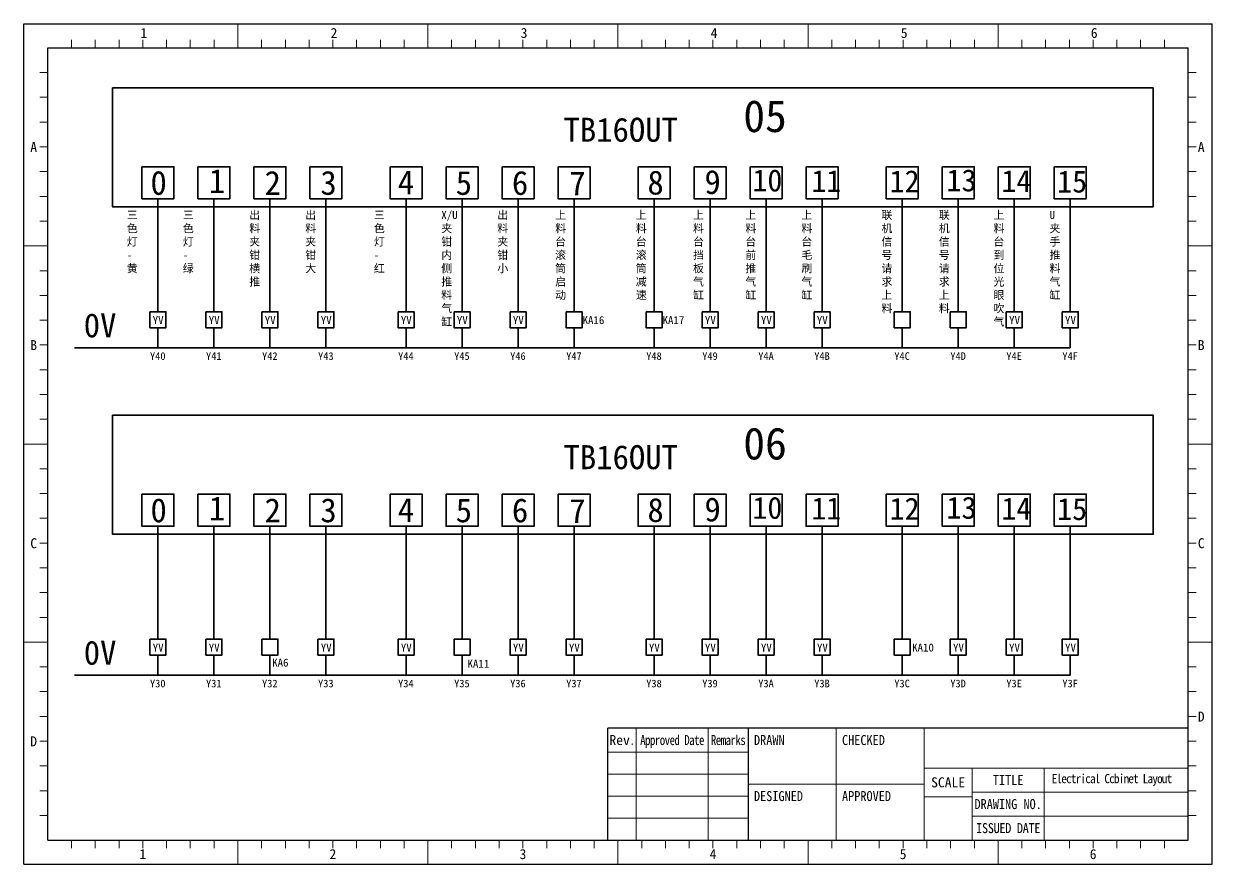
# Model space of a CAD drawing. Header units: millimetres. Extents: x 26 to 3546, y -73 to 3113.
# Drawn here: x 3248.8 to 3545.8, y 386.9 to 596.9 of the extents above; entities that cross this region are included whole.
import ezdxf

# ---------------------------------------------------------------- set-up
doc = ezdxf.new("R2010")
doc.units = ezdxf.units.MM
doc.header["$PDSIZE"] = -5
doc.layers.get('0').update_dxf_attribs({"lineweight": 35})
doc.layers.add('图框', color=7, linetype='Continuous', lineweight=30)
doc.layers.add('细实线层', color=7, linetype='Continuous', lineweight=18)
doc.styles.add('GG', font='')
doc.styles.add('SLDTEXTSTYLE0', font='', dxfattribs={"width": 0.7})
doc.styles.add('样式 1', font='')
doc.styles.get('GG').set_extended_font_data('宋体')
doc.styles.get('SLDTEXTSTYLE0').set_extended_font_data('宋体')
doc.styles.get('样式 1').set_extended_font_data('宋体')

msp = doc.modelspace()

# ---------------------------------------------------------------- linework, layer by layer
at = {"color": 0}
for p, q in [((3282.29, 553.14), (3282.29, 524.91)), ((3296.29, 553.14), (3296.29, 524.91)), ((3310.29, 553.14), (3310.29, 524.91)), ((3324.29, 553.14), (3324.29, 524.91)), ((3344.3, 553.14), (3344.3, 524.91)), ((3358.3, 553.14), (3358.3, 524.91)), ((3372.3, 553.14), (3372.3, 524.91)), ((3386.3, 553.14), (3386.3, 524.91)), ((3406.29, 553.14), (3406.29, 524.91)), ((3420.29, 553.14), (3420.29, 524.91)), ((3434.29, 553.14), (3434.29, 524.91)), ((3448.29, 553.14), (3448.29, 524.91)), ((3468.29, 553.14), (3468.29, 524.91)), ((3482.29, 553.14), (3482.29, 524.91)), ((3496.29, 553.14), (3496.29, 524.91)), ((3510.29, 553.14), (3510.29, 524.91)), ((3282.29, 520.91), (3282.29, 515.91)), ((3296.29, 520.91), (3296.29, 515.91)), ((3310.29, 520.91), (3310.29, 515.91)), ((3324.29, 520.91), (3324.29, 515.91)), ((3344.3, 520.91), (3344.3, 515.91)), ((3358.3, 520.91), (3358.3, 515.91)), ((3372.3, 520.91), (3372.3, 515.91)), ((3386.3, 520.91), (3386.3, 515.91)), ((3406.29, 520.91), (3406.29, 515.91)), ((3420.29, 520.91), (3420.29, 515.91)), ((3434.29, 520.91), (3434.29, 515.91)), ((3448.29, 520.91), (3448.29, 515.91)), ((3468.29, 520.91), (3468.29, 515.91)), ((3482.29, 520.91), (3482.29, 515.91)), ((3496.29, 520.91), (3496.29, 515.91)), ((3510.29, 520.91), (3510.29, 515.91)), ((3510.29, 515.91), (3261.43, 515.91)), ((3282.29, 471.32), (3282.29, 443.09)), ((3296.29, 471.32), (3296.29, 443.09)), ((3310.29, 471.32), (3310.29, 443.09)), ((3324.29, 471.32), (3324.29, 443.09)), ((3344.3, 471.32), (3344.3, 443.09)), ((3358.3, 471.32), (3358.3, 443.09)), ((3372.3, 471.32), (3372.3, 443.09)), ((3386.3, 471.32), (3386.3, 443.09)), ((3406.29, 471.32), (3406.29, 443.09)), ((3420.29, 471.32), (3420.29, 443.09)), ((3434.29, 471.32), (3434.29, 443.09)), ((3448.29, 471.32), (3448.29, 443.09)), ((3468.29, 471.32), (3468.29, 443.09)), ((3482.29, 471.32), (3482.29, 443.09)), ((3496.29, 471.32), (3496.29, 443.09)), ((3510.29, 471.32), (3510.29, 443.09)), ((3282.29, 439.09), (3282.29, 434.09)), ((3296.29, 439.09), (3296.29, 434.09)), ((3310.29, 439.09), (3310.29, 434.09)), ((3324.29, 439.09), (3324.29, 434.09)), ((3344.3, 439.09), (3344.3, 434.09)), ((3358.3, 439.09), (3358.3, 434.09)), ((3372.3, 439.09), (3372.3, 434.09)), ((3386.3, 439.09), (3386.3, 434.09)), ((3406.29, 439.09), (3406.29, 434.09)), ((3420.29, 439.09), (3420.29, 434.09)), ((3434.29, 439.09), (3434.29, 434.09)), ((3448.29, 439.09), (3448.29, 434.09)), ((3468.29, 439.09), (3468.29, 434.09)), ((3482.29, 439.09), (3482.29, 434.09)), ((3496.29, 439.09), (3496.29, 434.09)), ((3510.29, 439.09), (3510.29, 434.09)), ((3510.29, 434.09), (3261.43, 434.09))]:
    msp.add_line(p, q, dxfattribs=at)
for points in [[(3270.94, 580.83), (3531.03, 580.83), (3531.03, 551.13), (3270.94, 551.13)], [(3278.29, 561.14), (3286.29, 561.14), (3286.29, 553.14), (3278.29, 553.14)], [(3292.29, 561.14), (3300.29, 561.14), (3300.29, 553.14), (3292.29, 553.14)], [(3306.29, 561.14), (3314.29, 561.14), (3314.29, 553.14), (3306.29, 553.14)], [(3320.29, 561.14), (3328.29, 561.14), (3328.29, 553.14), (3320.29, 553.14)], [(3340.3, 561.14), (3348.3, 561.14), (3348.3, 553.14), (3340.3, 553.14)], [(3354.3, 561.14), (3362.3, 561.14), (3362.3, 553.14), (3354.3, 553.14)], [(3368.3, 561.14), (3376.3, 561.14), (3376.3, 553.14), (3368.3, 553.14)], [(3382.3, 561.14), (3390.3, 561.14), (3390.3, 553.14), (3382.3, 553.14)], [(3402.29, 561.14), (3410.29, 561.14), (3410.29, 553.14), (3402.29, 553.14)], [(3416.29, 561.14), (3424.29, 561.14), (3424.29, 553.14), (3416.29, 553.14)], [(3430.29, 561.14), (3438.29, 561.14), (3438.29, 553.14), (3430.29, 553.14)], [(3444.29, 561.14), (3452.29, 561.14), (3452.29, 553.14), (3444.29, 553.14)], [(3464.29, 561.14), (3472.29, 561.14), (3472.29, 553.14), (3464.29, 553.14)], [(3478.29, 561.14), (3486.29, 561.14), (3486.29, 553.14), (3478.29, 553.14)], [(3492.29, 561.14), (3500.29, 561.14), (3500.29, 553.14), (3492.29, 553.14)], [(3506.29, 561.14), (3514.29, 561.14), (3514.29, 553.14), (3506.29, 553.14)], [(3280.29, 524.91), (3284.29, 524.91), (3284.29, 520.91), (3280.29, 520.91)], [(3294.29, 524.91), (3298.29, 524.91), (3298.29, 520.91), (3294.29, 520.91)], [(3308.29, 524.91), (3312.29, 524.91), (3312.29, 520.91), (3308.29, 520.91)], [(3322.29, 524.91), (3326.29, 524.91), (3326.29, 520.91), (3322.29, 520.91)], [(3342.3, 524.91), (3346.3, 524.91), (3346.3, 520.91), (3342.3, 520.91)], [(3356.3, 524.91), (3360.3, 524.91), (3360.3, 520.91), (3356.3, 520.91)], [(3370.3, 524.91), (3374.3, 524.91), (3374.3, 520.91), (3370.3, 520.91)], [(3384.3, 524.91), (3388.3, 524.91), (3388.3, 520.91), (3384.3, 520.91)], [(3404.29, 524.91), (3408.29, 524.91), (3408.29, 520.91), (3404.29, 520.91)], [(3418.29, 524.91), (3422.29, 524.91), (3422.29, 520.91), (3418.29, 520.91)], [(3432.29, 524.91), (3436.29, 524.91), (3436.29, 520.91), (3432.29, 520.91)], [(3446.29, 524.91), (3450.29, 524.91), (3450.29, 520.91), (3446.29, 520.91)], [(3466.29, 524.91), (3470.29, 524.91), (3470.29, 520.91), (3466.29, 520.91)], [(3480.29, 524.91), (3484.29, 524.91), (3484.29, 520.91), (3480.29, 520.91)], [(3494.29, 524.91), (3498.29, 524.91), (3498.29, 520.91), (3494.29, 520.91)], [(3508.29, 524.91), (3512.29, 524.91), (3512.29, 520.91), (3508.29, 520.91)], [(3270.94, 499.02), (3531.03, 499.02), (3531.03, 469.32), (3270.94, 469.32)], [(3278.29, 479.32), (3286.29, 479.32), (3286.29, 471.32), (3278.29, 471.32)], [(3292.29, 479.32), (3300.29, 479.32), (3300.29, 471.32), (3292.29, 471.32)], [(3306.29, 479.32), (3314.29, 479.32), (3314.29, 471.32), (3306.29, 471.32)], [(3320.29, 479.32), (3328.29, 479.32), (3328.29, 471.32), (3320.29, 471.32)], [(3340.3, 479.32), (3348.3, 479.32), (3348.3, 471.32), (3340.3, 471.32)], [(3354.3, 479.32), (3362.3, 479.32), (3362.3, 471.32), (3354.3, 471.32)], [(3368.3, 479.32), (3376.3, 479.32), (3376.3, 471.32), (3368.3, 471.32)], [(3382.3, 479.32), (3390.3, 479.32), (3390.3, 471.32), (3382.3, 471.32)], [(3402.29, 479.32), (3410.29, 479.32), (3410.29, 471.32), (3402.29, 471.32)], [(3416.29, 479.32), (3424.29, 479.32), (3424.29, 471.32), (3416.29, 471.32)], [(3430.29, 479.32), (3438.29, 479.32), (3438.29, 471.32), (3430.29, 471.32)], [(3444.29, 479.32), (3452.29, 479.32), (3452.29, 471.32), (3444.29, 471.32)], [(3464.29, 479.32), (3472.29, 479.32), (3472.29, 471.32), (3464.29, 471.32)], [(3478.29, 479.32), (3486.29, 479.32), (3486.29, 471.32), (3478.29, 471.32)], [(3492.29, 479.32), (3500.29, 479.32), (3500.29, 471.32), (3492.29, 471.32)], [(3506.29, 479.32), (3514.29, 479.32), (3514.29, 471.32), (3506.29, 471.32)], [(3280.29, 443.09), (3284.29, 443.09), (3284.29, 439.09), (3280.29, 439.09)], [(3294.29, 443.09), (3298.29, 443.09), (3298.29, 439.09), (3294.29, 439.09)], [(3308.29, 443.09), (3312.29, 443.09), (3312.29, 439.09), (3308.29, 439.09)], [(3322.29, 443.09), (3326.29, 443.09), (3326.29, 439.09), (3322.29, 439.09)], [(3342.3, 443.09), (3346.3, 443.09), (3346.3, 439.09), (3342.3, 439.09)], [(3356.3, 443.09), (3360.3, 443.09), (3360.3, 439.09), (3356.3, 439.09)], [(3370.3, 443.09), (3374.3, 443.09), (3374.3, 439.09), (3370.3, 439.09)], [(3384.3, 443.09), (3388.3, 443.09), (3388.3, 439.09), (3384.3, 439.09)], [(3404.29, 443.09), (3408.29, 443.09), (3408.29, 439.09), (3404.29, 439.09)], [(3418.29, 443.09), (3422.29, 443.09), (3422.29, 439.09), (3418.29, 439.09)], [(3432.29, 443.09), (3436.29, 443.09), (3436.29, 439.09), (3432.29, 439.09)], [(3446.29, 443.09), (3450.29, 443.09), (3450.29, 439.09), (3446.29, 439.09)], [(3466.29, 443.09), (3470.29, 443.09), (3470.29, 439.09), (3466.29, 439.09)], [(3480.29, 443.09), (3484.29, 443.09), (3484.29, 439.09), (3480.29, 439.09)], [(3494.29, 443.09), (3498.29, 443.09), (3498.29, 439.09), (3494.29, 439.09)], [(3508.29, 443.09), (3512.29, 443.09), (3512.29, 439.09), (3508.29, 439.09)]]:
    msp.add_lwpolyline(points, close=True, dxfattribs=at)
at = {"layer": '图框', "color": 0}
for p, q in [((3248.77, 386.85), (3248.77, 596.85)), ((3248.77, 596.85), (3545.77, 596.85)), ((3545.76, 386.85), (3545.76, 596.85)), ((3545.77, 386.85), (3545.77, 596.85)), ((3254.77, 392.85), (3254.77, 590.85)), ((3254.77, 590.85), (3539.76, 590.85)), ((3539.77, 392.85), (3539.76, 590.85)), ((3539.76, 392.85), (3539.76, 590.85)), ((3539.77, 420.85), (3394.77, 420.85)), ((3394.77, 392.85), (3394.77, 420.85)), ((3429.77, 420.85), (3429.77, 392.85)), ((3254.77, 392.85), (3539.77, 392.85)), ((3248.77, 386.85), (3545.77, 386.85))]:
    msp.add_line(p, q, dxfattribs=at)
at = {"layer": '图框', "color": 0, "lineweight": 15}
for p, q in [((3401.77, 420.85), (3401.77, 392.85)), ((3419.77, 420.85), (3419.77, 392.85)), ((3451.77, 420.85), (3451.77, 392.85)), ((3473.77, 420.85), (3473.77, 392.85)), ((3394.77, 414.85), (3429.77, 414.85)), ((3473.77, 410.85), (3539.77, 410.85)), ((3485.77, 410.85), (3485.77, 392.85)), ((3503.77, 410.85), (3503.77, 392.85)), ((3394.77, 409.35), (3429.77, 409.35)), ((3429.77, 406.85), (3473.77, 406.85)), ((3485.77, 404.85), (3539.77, 404.85)), ((3394.77, 403.85), (3429.77, 403.85)), ((3473.77, 403.71), (3485.77, 403.71)), ((3394.77, 398.35), (3429.77, 398.35)), ((3485.77, 398.85), (3539.77, 398.85)), ((3539.77, 392.85), (3394.77, 392.85))]:
    msp.add_line(p, q, dxfattribs=at)
at = {"layer": '细实线层', "color": 0}
for p, q in [((3302.27, 590.85), (3302.27, 596.85)), ((3349.77, 590.85), (3349.77, 596.85)), ((3397.26, 590.85), (3397.26, 596.85)), ((3444.76, 590.85), (3444.76, 596.85)), ((3492.26, 590.85), (3492.26, 596.85)), ((3260.71, 590.85), (3260.71, 592.85)), ((3266.64, 590.85), (3266.64, 592.85)), ((3272.58, 590.85), (3272.58, 592.85)), ((3278.52, 590.85), (3278.52, 592.85)), ((3284.46, 590.85), (3284.46, 592.85)), ((3290.39, 590.85), (3290.39, 592.85)), ((3296.33, 590.85), (3296.33, 592.85)), ((3308.21, 590.85), (3308.21, 592.85)), ((3314.14, 590.85), (3314.14, 592.85)), ((3320.08, 590.85), (3320.08, 592.85)), ((3326.02, 590.85), (3326.02, 592.85)), ((3326.02, 590.85), (3326.02, 592.85)), ((3331.95, 590.85), (3331.95, 592.85)), ((3337.89, 590.85), (3337.89, 592.85)), ((3343.83, 590.85), (3343.83, 592.85)), ((3355.7, 590.85), (3355.7, 592.85)), ((3361.64, 590.85), (3361.64, 592.85)), ((3367.58, 590.85), (3367.58, 592.85)), ((3373.52, 590.85), (3373.52, 592.85)), ((3379.45, 590.85), (3379.45, 592.85)), ((3385.39, 590.85), (3385.39, 592.85)), ((3391.33, 590.85), (3391.33, 592.85)), ((3391.33, 590.85), (3391.33, 592.85)), ((3403.2, 590.85), (3403.2, 592.85)), ((3409.14, 590.85), (3409.14, 592.85)), ((3415.08, 590.85), (3415.08, 592.85)), ((3421.01, 590.85), (3421.01, 592.85)), ((3426.95, 590.85), (3426.95, 592.85)), ((3432.89, 590.85), (3432.89, 592.85)), ((3438.83, 590.85), (3438.83, 592.85)), ((3450.7, 590.85), (3450.7, 592.85)), ((3456.64, 590.85), (3456.64, 592.85)), ((3456.64, 590.85), (3456.64, 592.85)), ((3462.57, 590.85), (3462.57, 592.85)), ((3468.51, 590.85), (3468.51, 592.85)), ((3474.45, 590.85), (3474.45, 592.85)), ((3480.39, 590.85), (3480.39, 592.85)), ((3486.32, 590.85), (3486.32, 592.85)), ((3498.2, 590.85), (3498.2, 592.85)), ((3504.14, 590.85), (3504.14, 592.85)), ((3510.07, 590.85), (3510.07, 592.85)), ((3516.01, 590.85), (3516.01, 592.85)), ((3521.95, 590.85), (3521.95, 592.85)), ((3521.95, 590.85), (3521.95, 592.85)), ((3527.88, 590.85), (3527.88, 592.85)), ((3533.82, 590.85), (3533.82, 592.85)), ((3254.77, 584.66), (3252.77, 584.66)), ((3539.76, 584.66), (3541.76, 584.66)), ((3254.77, 578.48), (3252.77, 578.48)), ((3539.76, 578.48), (3541.76, 578.48)), ((3254.77, 572.29), (3252.77, 572.29)), ((3539.76, 572.29), (3541.76, 572.29)), ((3254.77, 566.1), (3252.77, 566.1)), ((3254.77, 566.1), (3252.77, 566.1)), ((3539.76, 566.1), (3541.76, 566.1)), ((3539.76, 566.1), (3541.76, 566.1)), ((3254.77, 559.91), (3252.77, 559.91)), ((3539.76, 559.91), (3541.76, 559.91)), ((3254.77, 553.73), (3252.77, 553.73)), ((3539.76, 553.73), (3541.76, 553.73)), ((3254.77, 547.54), (3252.77, 547.54)), ((3539.76, 547.54), (3541.76, 547.54)), ((3254.77, 541.35), (3248.77, 541.35)), ((3539.76, 541.35), (3545.76, 541.35)), ((3254.77, 535.16), (3252.77, 535.16)), ((3539.76, 535.16), (3541.76, 535.16)), ((3254.77, 528.98), (3252.77, 528.98)), ((3539.76, 528.98), (3541.76, 528.98)), ((3254.77, 522.79), (3252.77, 522.79)), ((3539.76, 522.79), (3541.76, 522.79)), ((3254.77, 516.6), (3252.77, 516.6)), ((3539.76, 516.6), (3541.76, 516.6)), ((3254.77, 510.41), (3252.77, 510.41)), ((3254.77, 510.41), (3252.77, 510.41)), ((3539.76, 510.41), (3541.76, 510.41)), ((3539.76, 510.41), (3541.76, 510.41)), ((3254.77, 504.23), (3252.77, 504.23)), ((3539.76, 504.23), (3541.76, 504.23)), ((3254.77, 498.04), (3252.77, 498.04)), ((3539.76, 498.04), (3541.76, 498.04)), ((3254.77, 491.85), (3248.77, 491.85)), ((3539.76, 491.85), (3545.76, 491.85)), ((3254.77, 485.66), (3252.77, 485.66)), ((3539.76, 485.66), (3541.76, 485.66)), ((3254.77, 479.48), (3252.77, 479.48)), ((3539.76, 479.48), (3541.76, 479.48)), ((3254.77, 473.29), (3252.77, 473.29)), ((3539.76, 473.29), (3541.76, 473.29)), ((3254.77, 467.1), (3252.77, 467.1)), ((3539.76, 467.1), (3541.76, 467.1)), ((3254.77, 460.91), (3252.77, 460.91)), ((3539.76, 460.91), (3541.76, 460.91)), ((3254.77, 454.73), (3252.77, 454.73)), ((3254.77, 454.73), (3252.77, 454.73)), ((3539.76, 454.73), (3541.76, 454.73)), ((3539.76, 454.73), (3541.76, 454.73)), ((3254.77, 448.54), (3252.77, 448.54)), ((3539.76, 448.54), (3541.76, 448.54)), ((3254.77, 442.35), (3248.77, 442.35)), ((3539.76, 442.35), (3545.76, 442.35)), ((3254.77, 436.16), (3252.77, 436.16)), ((3539.76, 436.16), (3541.76, 436.16)), ((3254.77, 429.98), (3252.77, 429.98)), ((3539.76, 429.98), (3541.76, 429.98)), ((3254.77, 423.79), (3252.77, 423.79)), ((3539.76, 423.79), (3541.76, 423.79)), ((3254.77, 417.6), (3252.77, 417.6)), ((3539.76, 417.6), (3541.76, 417.6)), ((3254.77, 411.41), (3252.77, 411.41)), ((3539.76, 411.41), (3541.76, 411.41)), ((3254.77, 405.23), (3252.77, 405.23)), ((3539.76, 405.23), (3541.76, 405.23)), ((3254.77, 399.04), (3252.77, 399.04)), ((3539.76, 399.04), (3541.76, 399.04)), ((3260.71, 392.85), (3260.71, 390.85)), ((3266.64, 392.85), (3266.64, 390.85)), ((3272.58, 392.85), (3272.58, 390.85)), ((3278.52, 392.85), (3278.52, 390.85)), ((3284.46, 392.85), (3284.46, 390.85)), ((3290.39, 392.85), (3290.39, 390.85)), ((3296.33, 392.85), (3296.33, 390.85)), ((3302.27, 392.85), (3302.27, 386.85)), ((3308.21, 392.85), (3308.21, 390.85)), ((3314.14, 392.85), (3314.14, 390.85)), ((3320.08, 392.85), (3320.08, 390.85)), ((3326.02, 392.85), (3326.02, 390.85)), ((3326.02, 392.85), (3326.02, 390.85)), ((3331.95, 392.85), (3331.95, 390.85)), ((3337.89, 392.85), (3337.89, 390.85)), ((3343.83, 392.85), (3343.83, 390.85)), ((3349.77, 392.85), (3349.77, 386.85)), ((3355.7, 392.85), (3355.7, 390.85)), ((3361.64, 392.85), (3361.64, 390.85)), ((3367.58, 392.85), (3367.58, 390.85)), ((3373.52, 392.85), (3373.52, 390.85)), ((3379.45, 392.85), (3379.45, 390.85)), ((3385.39, 392.85), (3385.39, 390.85)), ((3391.33, 392.85), (3391.33, 390.85)), ((3391.33, 392.85), (3391.33, 390.85)), ((3397.26, 392.85), (3397.26, 386.85)), ((3403.2, 392.85), (3403.2, 390.85)), ((3409.14, 392.85), (3409.14, 390.85)), ((3415.08, 392.85), (3415.08, 390.85)), ((3421.01, 392.85), (3421.01, 390.85)), ((3426.95, 392.85), (3426.95, 390.85)), ((3432.89, 392.85), (3432.89, 390.85)), ((3438.83, 392.85), (3438.83, 390.85)), ((3444.76, 392.85), (3444.76, 386.85)), ((3450.7, 392.85), (3450.7, 390.85)), ((3456.64, 392.85), (3456.64, 390.85)), ((3456.64, 392.85), (3456.64, 390.85)), ((3462.57, 392.85), (3462.57, 390.85)), ((3468.51, 392.85), (3468.51, 390.85)), ((3474.45, 392.85), (3474.45, 390.85)), ((3480.39, 392.85), (3480.39, 390.85)), ((3486.32, 392.85), (3486.32, 390.85)), ((3492.26, 392.85), (3492.26, 386.85)), ((3498.2, 392.85), (3498.2, 390.85)), ((3504.14, 392.85), (3504.14, 390.85)), ((3510.07, 392.85), (3510.07, 390.85)), ((3516.01, 392.85), (3516.01, 390.85)), ((3521.95, 392.85), (3521.95, 390.85)), ((3521.95, 392.85), (3521.95, 390.85)), ((3527.88, 392.85), (3527.88, 390.85)), ((3533.82, 392.85), (3533.82, 390.85))]:
    msp.add_line(p, q, dxfattribs=at)
for p in [(3254.77, 584.66), (3539.76, 584.66), (3254.77, 578.48), (3539.76, 578.48), (3254.77, 572.29), (3539.76, 572.29), (3254.77, 566.1), (3539.76, 566.1), (3254.77, 559.91), (3539.76, 559.91), (3254.77, 553.73), (3539.76, 553.73), (3254.77, 547.54), (3539.76, 547.54), (3254.77, 541.35), (3539.76, 541.35), (3254.77, 535.16), (3539.76, 535.16), (3254.77, 528.98), (3539.76, 528.98), (3254.77, 522.79), (3539.76, 522.79), (3254.77, 516.6), (3539.76, 516.6), (3254.77, 510.41), (3539.76, 510.41), (3254.77, 504.23), (3539.76, 504.23), (3254.77, 498.04), (3539.76, 498.04), (3254.77, 491.85), (3539.76, 491.85), (3254.77, 485.66), (3539.76, 485.66), (3254.77, 479.48), (3539.76, 479.48), (3254.77, 473.29), (3539.76, 473.29), (3254.77, 467.1), (3539.76, 467.1), (3254.77, 460.91), (3539.76, 460.91), (3254.77, 454.73), (3539.76, 454.73), (3254.77, 448.54), (3539.76, 448.54), (3254.77, 442.35), (3539.76, 442.35), (3254.77, 436.16), (3539.76, 436.16), (3254.77, 429.98), (3539.76, 429.98), (3254.77, 423.79), (3539.76, 423.79), (3254.77, 417.6), (3539.76, 417.6), (3254.77, 411.41), (3539.76, 411.41), (3254.77, 405.23), (3539.76, 405.23), (3254.77, 399.04), (3539.76, 399.04)]:
    msp.add_point(p, dxfattribs=at)

# ---------------------------------------------------------------- texts
at = {"color": 0, "attachment_point": 1}
for s, insert, char_height, width, style in [('05', (3428.58, 577.79), 8, 22.5454, '样式 1'), ('TB16OUT', (3383.67, 573.37), 6, 22.5454, '样式 1'), ('0', (3280.44, 560.11), 6, 6.0556, '样式 1'), ('1', (3295.01, 560.56), 6, 6.0556, '样式 1'), ('2', (3308.95, 560.09), 6, 6.0556, '样式 1'), ('3', (3322.89, 560.11), 6, 6.0556, '样式 1'), ('4', (3342.24, 560.21), 6, 6.0556, '样式 1'), ('5', (3356.72, 560.1), 6, 6.0556, '样式 1'), ('6', (3370.76, 560.09), 6, 6.0556, '样式 1'), ('7', (3385.11, 559.96), 6, 6.0556, '样式 1'), ('8', (3404.63, 560.18), 6, 6.0556, '样式 1'), ('9', (3418.88, 560.32), 6, 6.0556, '样式 1'), ('10', (3430.87, 560.47), 5.5, 6.0556, '样式 1'), ('11', (3445.58, 560.3), 5.5, 6.0556, '样式 1'), ('12', (3465.15, 560.26), 5.5, 6.0556, '样式 1'), ('13', (3479.37, 560.48), 5.5, 6.0556, '样式 1'), ('14', (3493.08, 560.3), 5.5, 6.0556, '样式 1'), ('15', (3507.03, 560.18), 5.5, 6.0556, '样式 1'), ('0V', (3263.76, 524.51), 6, 8.7024, '样式 1'), ('YV', (3280.99, 523.81), 2, 2.8645, '样式 1'), ('YV', (3294.99, 523.81), 2, 2.8645, '样式 1'), ('YV', (3308.99, 523.81), 2, 2.8645, '样式 1'), ('YV', (3322.99, 523.81), 2, 2.8645, '样式 1'), ('YV', (3343, 523.81), 2, 2.8645, '样式 1'), ('YV', (3357, 523.81), 2, 2.8645, '样式 1'), ('YV', (3371, 523.81), 2, 2.8645, '样式 1'), ('KA16', (3388.41, 523.81), 2, 2.8645, '样式 1'), ('KA17', (3408.4, 523.81), 2, 2.8645, '样式 1'), ('YV', (3418.99, 523.81), 2, 2.8645, '样式 1'), ('YV', (3432.99, 523.81), 2, 2.8645, '样式 1'), ('YV', (3446.96, 523.81), 2, 2.8645, '样式 1'), ('YV', (3495.02, 523.81), 2, 2.8645, '样式 1'), ('YV', (3508.98, 523.81), 2, 2.8645, '样式 1'), ('Y40', (3280.32, 514.77), 1.9, 5.8653, '样式 1'), ('Y41', (3294.32, 514.77), 1.9, 5.8653, '样式 1'), ('Y42', (3308.32, 514.77), 1.9, 5.8653, '样式 1'), ('Y43', (3322.32, 514.77), 1.9, 5.8653, '样式 1'), ('Y44', (3342.32, 514.77), 1.9, 5.8653, '样式 1'), ('Y45', (3356.32, 514.77), 1.9, 5.8653, '样式 1'), ('Y46', (3370.32, 514.77), 1.9, 5.8653, '样式 1'), ('Y47', (3384.32, 514.77), 1.9, 5.8653, '样式 1'), ('Y48', (3404.32, 514.77), 1.9, 5.8653, '样式 1'), ('Y49', (3418.32, 514.77), 1.9, 5.8653, '样式 1'), ('Y4A', (3432.32, 514.77), 1.9, 5.8653, '样式 1'), ('Y4B', (3446.32, 514.77), 1.9, 5.8653, '样式 1'), ('Y4C', (3466.32, 514.77), 1.9, 5.8653, '样式 1'), ('Y4D', (3480.32, 514.77), 1.9, 5.8653, '样式 1'), ('Y4E', (3494.32, 514.77), 1.9, 5.8653, '样式 1'), ('Y4F', (3508.32, 514.77), 1.9, 5.8653, '样式 1'), ('06', (3428.58, 495.98), 8, 22.5454, '样式 1'), ('TB16OUT', (3383.67, 491.56), 6, 22.5454, '样式 1'), ('0', (3280.44, 478.29), 6, 6.0556, '样式 1'), ('1', (3295.01, 478.75), 6, 6.0556, '样式 1'), ('2', (3308.95, 478.28), 6, 6.0556, '样式 1'), ('3', (3322.89, 478.29), 6, 6.0556, '样式 1'), ('4', (3342.24, 478.4), 6, 6.0556, '样式 1'), ('6', (3370.76, 478.27), 6, 6.0556, '样式 1'), ('8', (3404.63, 478.36), 6, 6.0556, '样式 1'), ('9', (3418.88, 478.51), 6, 6.0556, '样式 1'), ('10', (3430.87, 478.66), 5.5, 6.0556, '样式 1'), ('11', (3445.58, 478.49), 5.5, 6.0556, '样式 1'), ('12', (3465.15, 478.44), 5.5, 6.0556, '样式 1'), ('13', (3479.37, 478.67), 5.5, 6.0556, '样式 1'), ('14', (3493.08, 478.48), 5.5, 6.0556, '样式 1'), ('15', (3507.03, 478.36), 5.5, 6.0556, '样式 1'), ('5', (3356.72, 478.29), 6, 6.0556, '样式 1'), ('7', (3385.11, 478.15), 6, 6.0556, '样式 1'), ('0V', (3263.76, 442.7), 6, 8.7024, '样式 1'), ('YV', (3280.99, 441.99), 2, 2.8645, '样式 1'), ('YV', (3294.99, 441.99), 2, 2.8645, '样式 1'), ('YV', (3322.99, 441.99), 2, 2.8645, '样式 1'), ('YV', (3343, 441.99), 2, 2.8645, '样式 1'), ('YV', (3371, 441.99), 2, 2.8645, '样式 1'), ('YV', (3385, 441.99), 2, 2.8645, '样式 1'), ('YV', (3404.99, 441.99), 2, 2.8645, '样式 1'), ('YV', (3418.99, 441.99), 2, 2.8645, '样式 1'), ('YV', (3432.99, 441.99), 2, 2.8645, '样式 1'), ('YV', (3446.99, 441.99), 2, 2.8645, '样式 1'), ('KA10', (3470.77, 441.99), 2, 2.8645, '样式 1'), ('YV', (3480.99, 441.99), 2, 2.8645, '样式 1'), ('YV', (3494.99, 441.99), 2, 2.8645, '样式 1'), ('YV', (3508.99, 441.99), 2, 2.8645, '样式 1'), ('KA6', (3310.85, 438.23), 2, 2.8645, '样式 1'), ('KA11', (3359.66, 437.93), 2, 2.8645, '样式 1'), ('Y30', (3280.32, 432.96), 1.9, 5.8653, '样式 1'), ('Y31', (3294.32, 432.96), 1.9, 5.8653, '样式 1'), ('Y32', (3308.32, 432.96), 1.9, 5.8653, '样式 1'), ('Y33', (3322.32, 432.96), 1.9, 5.8653, '样式 1'), ('Y34', (3342.32, 432.96), 1.9, 5.8653, '样式 1'), ('Y35', (3356.32, 432.96), 1.9, 5.8653, '样式 1'), ('Y36', (3370.32, 432.96), 1.9, 5.8653, '样式 1'), ('Y37', (3384.32, 432.96), 1.9, 5.8653, '样式 1'), ('Y38', (3404.32, 432.96), 1.9, 5.8653, '样式 1'), ('Y39', (3418.32, 432.96), 1.9, 5.8653, '样式 1'), ('Y3A', (3432.32, 432.96), 1.9, 5.8653, '样式 1'), ('Y3B', (3446.32, 432.96), 1.9, 5.8653, '样式 1'), ('Y3C', (3466.32, 432.96), 1.9, 5.8653, '样式 1'), ('Y3D', (3480.32, 432.96), 1.9, 5.8653, '样式 1'), ('Y3E', (3494.32, 432.96), 1.9, 5.8653, '样式 1'), ('Y3F', (3508.32, 432.96), 1.9, 5.8653, '样式 1'), ('{\\W0.9;\\T0.85;Electrical Ccbinet Layout}', (3505.65, 409.4), 2.3, 61.5875, 'GG')]:
    msp.add_mtext(s, dxfattribs=dict(at, insert=insert, char_height=char_height, width=width, style=style))
at = {"color": 3, "char_height": 2, "width": 2.93, "attachment_point": 1, "style": '样式 1'}
for s, insert in [('三色灯-黄\\P', (3274.52, 550.07)), ('三色灯-绿\\P', (3288.52, 550.07)), ('出料夹钳横推\\P', (3305.11, 550.07)), ('出料夹钳大\\P', (3319.11, 550.07)), ('三色灯-红\\P', (3336.26, 550.07)), ('X/U夹钳内侧推料气缸\\P', (3353.11, 550.07)), ('出料夹钳小\\P', (3367.11, 550.07)), ('上料台滚筒启动\\P', (3381.57, 550.07)), ('上料台滚筒减速\\P', (3401.72, 550.07)), ('上料台挡板气缸\\P', (3416.02, 550.07)), ('上料台前推气缸\\P', (3429.11, 550.07)), ('上料台毛刷气缸\\P', (3443.11, 550.07)), ('联机信号请求上料\\P', (3463.11, 550.07)), ('联机信号请求上料\\P', (3477.44, 550.07)), ('上料台到位光眼吹气\\P', (3491.11, 550.07)), ('U夹手推料气缸\\P', (3505.11, 550.07))]:
    msp.add_mtext(s, dxfattribs=dict(at, insert=insert))
at = {"layer": '图框', "color": 0, "lineweight": 15, "char_height": 2.5, "style": 'SLDTEXTSTYLE0'}
for s, insert, width, attachment_point in [('{\\W1;1}', (3278.79, 595.81), 2.0278, 2), ('{\\W1;2}', (3326.29, 595.81), 2.75, 2), ('{\\W1;3}', (3373.79, 595.81), 2.6944, 2), ('{\\W1;4}', (3421.29, 595.81), 3.0556, 2), ('{\\W1;5}', (3468.78, 595.81), 2.6944, 2), ('{\\W1;6}', (3516.28, 595.81), 2.8333, 2), ('{\\W1;A}', (3251.25, 567.31), 3.3611, 2), ('{\\W1;A}', (3543.01, 567.31), 3.3611, 2), ('{\\W1;B}', (3251.25, 517.81), 3.1944, 2), ('{\\W1;B}', (3543.01, 517.81), 3.1944, 2), ('{\\W1;C}', (3251.25, 468.31), 3.0833, 2), ('{\\W1;C}', (3543.01, 468.31), 3.0833, 2), ('{\\W1;D}', (3543.01, 425), 3.1111, 2), ('{\\W1;D}', (3251.25, 418.81), 3.1111, 2), ('{\\W1;Rev\\W0.7;.}', (3398.27, 419.13), 11.3306, 2), ('{\\W0.8;\\T0.9;Approved Date}', (3410.77, 419.13), 33.1867, 2), ('{\\W0.8;\\T0.9;Remarks}', (3424.77, 419.13), 17.5822, 2), ('{\\W0.9;DRAWN}', (3431.25, 419.13), 15.775, 1), ('{\\W0.9;CHECKED}', (3453.25, 419.13), 21.975, 1), ('{\\W1;SCALE}', (3479.77, 408.56), 17.25, 2), ('{\\W0.9;TITLE}', (3494.77, 409.13), 15.625, 2), ('{\\W0.9;DESIGNED}', (3431.25, 405.13), 25.2, 1), ('{\\W0.9;APPROVED}', (3453.25, 405.13), 25.325, 1), ('{\\W0.9;DRAWING NO.}', (3494.77, 403.13), 33, 2), ('{\\W0.9;\\T0.95;ISSUED DATE}', (3494.77, 397.13), 32.8, 2), ('{\\W1;1}', (3278.52, 390.63), 2.0278, 2), ('{\\W1;2}', (3326.02, 390.63), 2.75, 2), ('{\\W1;3}', (3373.52, 390.63), 2.6944, 2), ('{\\W1;4}', (3421.01, 390.63), 3.0556, 2), ('{\\W1;5}', (3468.51, 390.63), 2.6944, 2), ('{\\W1;6}', (3516.01, 390.63), 2.8333, 2)]:
    msp.add_mtext(s, dxfattribs=dict(at, insert=insert, width=width, attachment_point=attachment_point))

doc.saveas('drawing.dxf')
